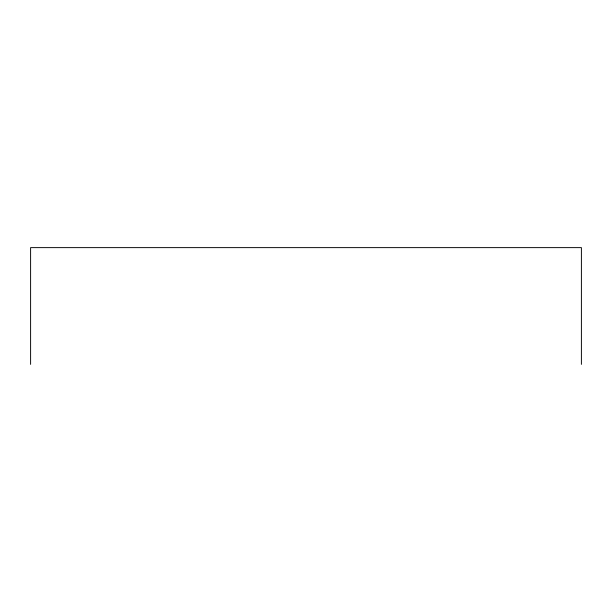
<?xml version="1.0" encoding="UTF-8"?>
<svg xmlns="http://www.w3.org/2000/svg" width="612" height="612" viewBox="0 0 612 612"><rect width="100%" height="100%" fill="white"/><g stroke="black" fill="none" stroke-linecap="round" stroke-linejoin="round"><path stroke-width="0.92" d="M581.4 364.377L581.4 247.623L30.6 247.623L30.6 364.377"/></g></svg>
